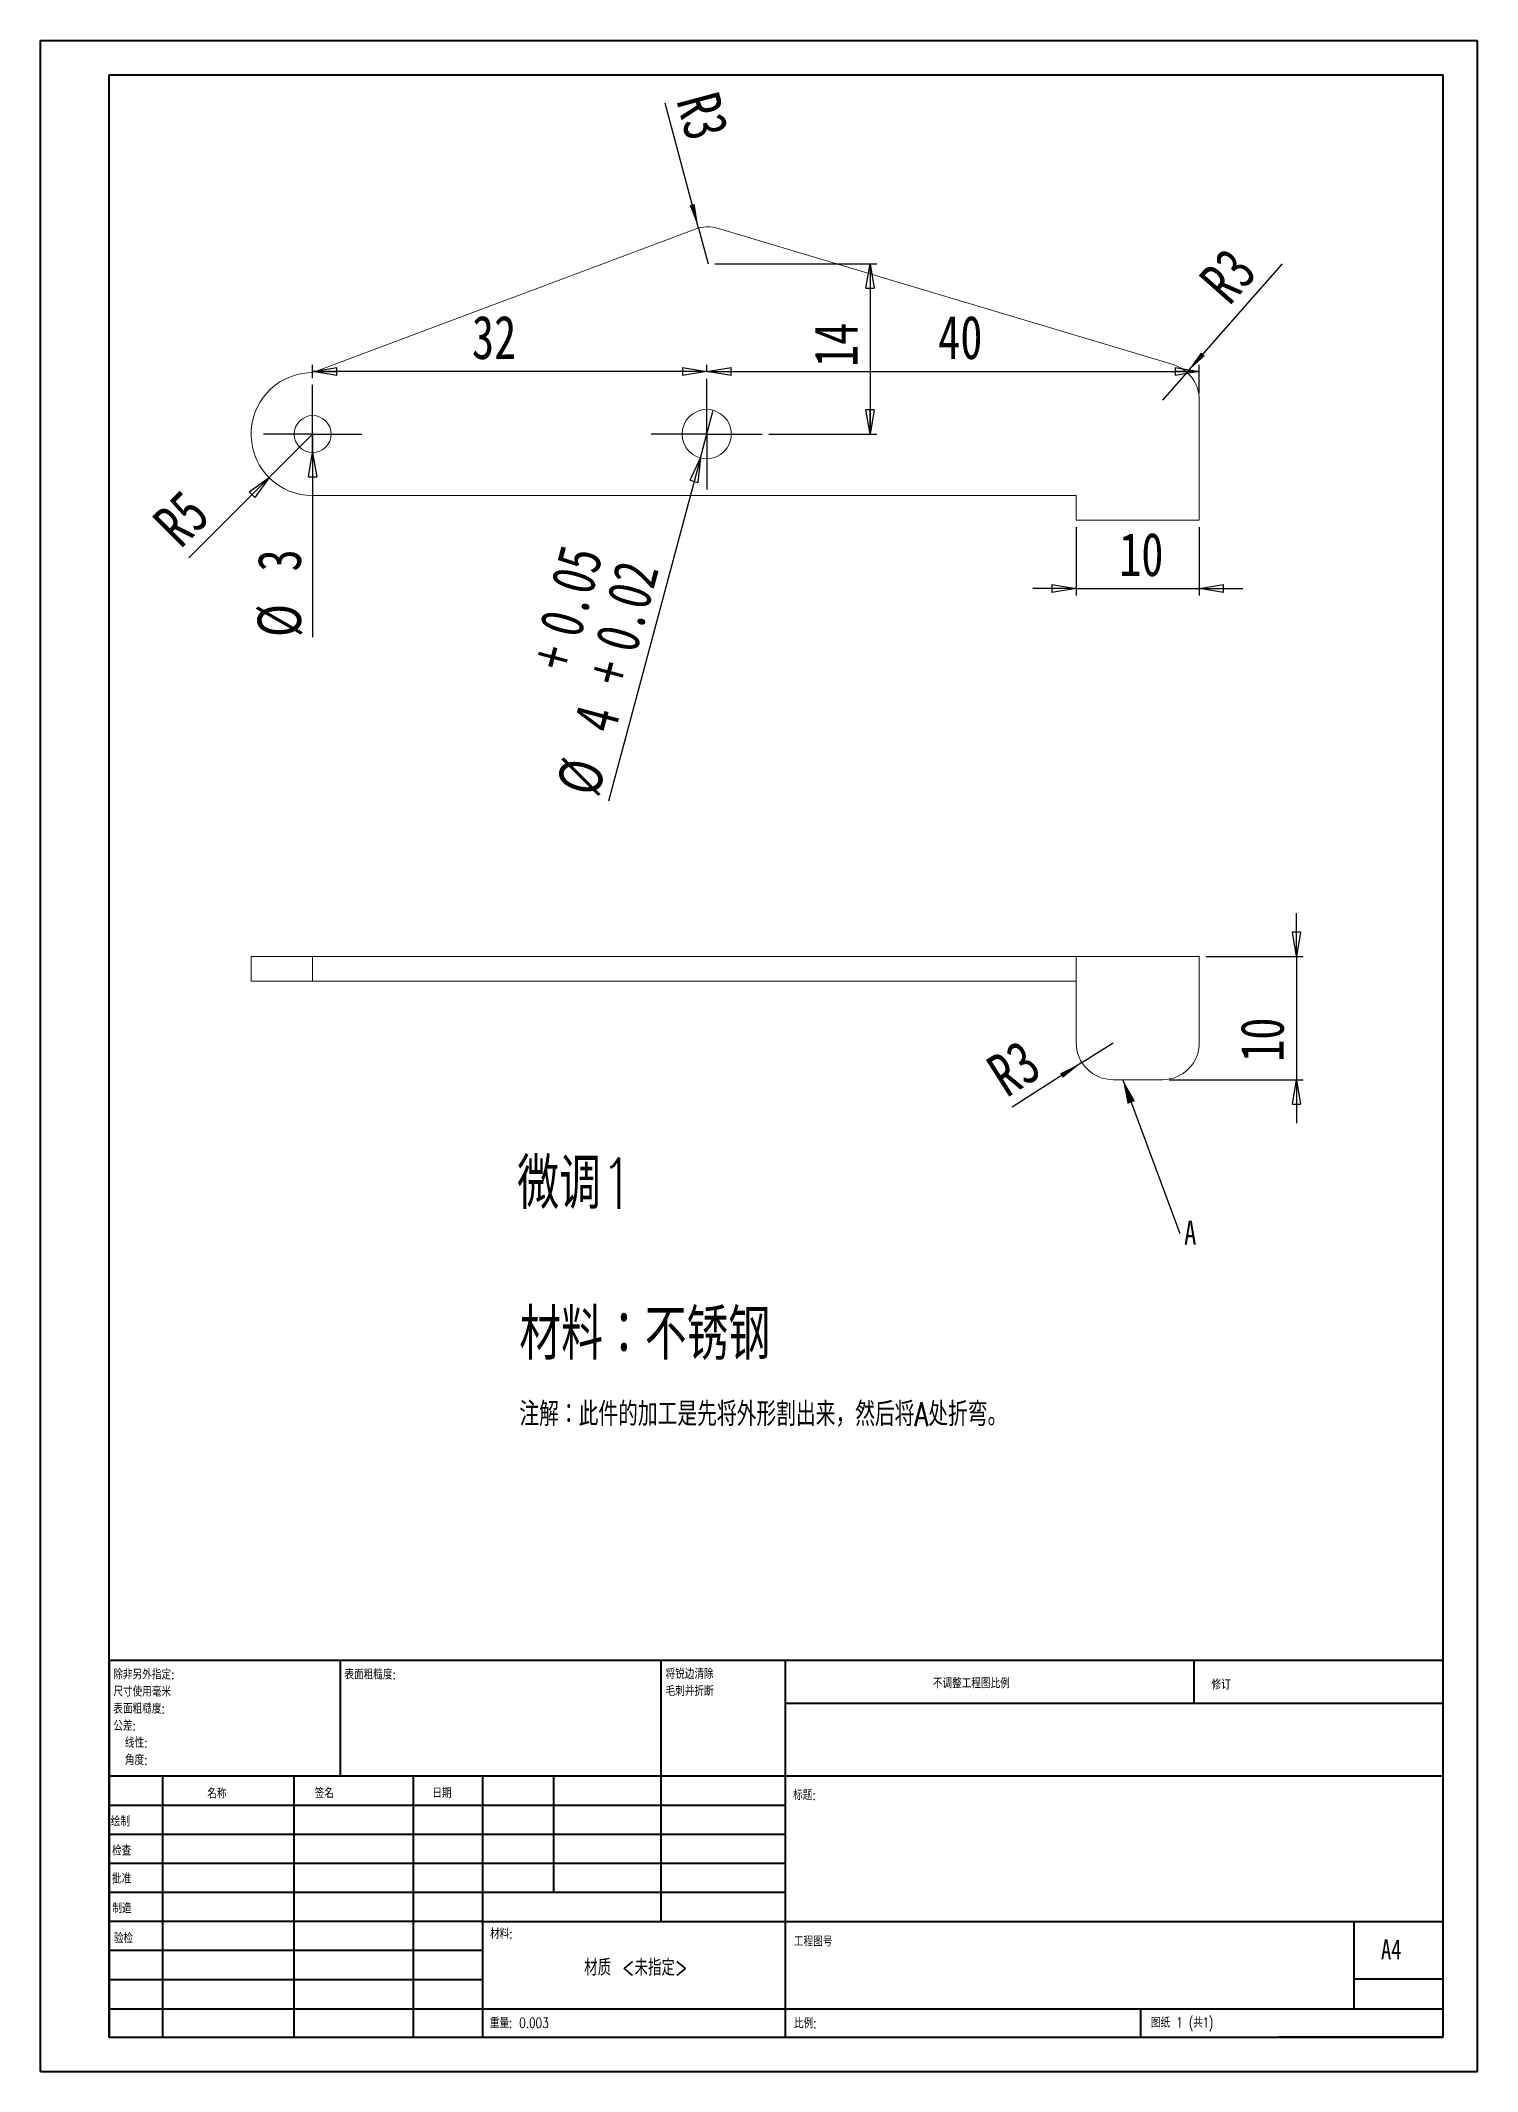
# Model space of a CAD drawing. Header units: millimetres. Extents: x 0 to 210, y 0 to 297.
import ezdxf

# ---------------------------------------------------------------- set-up
doc = ezdxf.new("R2010")
doc.units = ezdxf.units.MM
doc.layers.add('FORMAT', color=7, linetype='Continuous')
doc.styles.add('SLDTEXTSTYLE0', font='TXT', dxfattribs={"width": 0.75, "bigfont": 'bigfont'})
doc.styles.add('SLDTEXTSTYLE1', font='TXT', dxfattribs={"width": 0.75})
doc.styles.add('SLDTEXTSTYLE2', font='TXT', dxfattribs={"width": 0.694444, "bigfont": 'bigfont'})
doc.dimstyles.new('SLDDIMSTYLE0', dxfattribs={"dimtxt": 6.35, "dimasz": 3.556, "dimexe": 0, "dimexo": 0.0625, "dimgap": 1.5875, "dimtad": 1, "dimdec": 6, "dimlfac": 0.555556, "dimrnd": 1e-09, "dimzin": 12, "dimdsep": 46, "dimtxsty": 'SLDTEXTSTYLE1', "dimblk1": 'CLOSED', "dimblk2": 'CLOSED', "dimsah": 1, "dimcen": 0.09, "dimadec": 0, "dimazin": 3, "dimtfac": 1, "dimtofl": 0, "dimtmove": 0, "dimatfit": 3, "dimldrblk": 'CLOSED', "dimfxl": 0, "dimfrac": 2, "dimtolj": 1, "dimtzin": 12, "dimarcsym": 0})
doc.dimstyles.new('SLDDIMSTYLE1', dxfattribs={"dimtxt": 6.35, "dimasz": 3.556, "dimexe": 0, "dimexo": 0.0625, "dimgap": 1.5875, "dimtad": 1, "dimlfac": 0.555556, "dimrnd": 1e-09, "dimzin": 12, "dimdsep": 46, "dimtxsty": 'SLDTEXTSTYLE1', "dimblk1": 'CLOSED', "dimblk2": 'CLOSED', "dimsah": 1, "dimcen": 0, "dimadec": 0, "dimazin": 3, "dimtfac": 1, "dimtofl": 0, "dimtmove": 0, "dimatfit": 3, "dimldrblk": 'CLOSED', "dimfxl": 0, "dimfrac": 2, "dimtolj": 1, "dimtzin": 12, "dimarcsym": 0})
doc.dimstyles.new('SLDDIMSTYLE2', dxfattribs={"dimtxt": 6.35, "dimasz": 3.556, "dimexe": 0, "dimexo": 0.0625, "dimgap": 1.5875, "dimtad": 1, "dimlfac": 0.555556, "dimrnd": 1e-09, "dimzin": 12, "dimdsep": 46, "dimtxsty": 'SLDTEXTSTYLE1', "dimblk1": 'NONE', "dimblk2": 'CLOSED', "dimsah": 1, "dimcen": 0, "dimadec": 0, "dimazin": 3, "dimtol": 1, "dimtp": 0.05, "dimtm": -0.02, "dimtfac": 1, "dimtmove": 0, "dimatfit": 3, "dimldrblk": 'NONE', "dimfxl": 0, "dimfrac": 2, "dimtolj": 1, "dimarcsym": 0})
doc.dimstyles.new('SLDDIMSTYLE3', dxfattribs={"dimtxt": 6.35, "dimasz": 3.556, "dimexe": 0, "dimexo": 0.0625, "dimgap": 1.5875, "dimtad": 1, "dimlfac": 0.555556, "dimrnd": 1e-09, "dimzin": 12, "dimdsep": 46, "dimtxsty": 'SLDTEXTSTYLE1', "dimblk1": 'NONE', "dimblk2": 'CLOSED', "dimsah": 1, "dimcen": 0, "dimadec": 0, "dimazin": 3, "dimtfac": 1, "dimtmove": 0, "dimatfit": 3, "dimldrblk": 'NONE', "dimfxl": 0, "dimfrac": 2, "dimtolj": 1, "dimtzin": 12, "dimarcsym": 0})
doc.dimstyles.new('SLDDIMSTYLE4', dxfattribs={"dimtxt": 6.35, "dimasz": 3.556, "dimexe": 0, "dimexo": 0.0625, "dimgap": 1.5875, "dimtad": 1, "dimlfac": 0.555556, "dimrnd": 1e-09, "dimzin": 12, "dimdsep": 46, "dimtxsty": 'SLDTEXTSTYLE1', "dimsah": 1, "dimcen": 0, "dimadec": 0, "dimazin": 3, "dimtfac": 1, "dimtofl": 0, "dimtmove": 0, "dimatfit": 3, "dimfxl": 0, "dimfrac": 2, "dimtolj": 1, "dimtzin": 12, "dimarcsym": 0})
doc.dimstyles.new('SLDDIMSTYLE5', dxfattribs={"dimtxt": 6.35, "dimasz": 3.556, "dimexe": 0, "dimexo": 0.0625, "dimgap": 1.5875, "dimtad": 1, "dimdec": 6, "dimlfac": 0.555556, "dimrnd": 1e-09, "dimzin": 12, "dimdsep": 46, "dimtxsty": 'SLDTEXTSTYLE1', "dimblk1": 'CLOSED', "dimblk2": 'CLOSED', "dimsah": 1, "dimcen": 0.09, "dimadec": 0, "dimazin": 3, "dimtfac": 1, "dimtmove": 0, "dimatfit": 0, "dimldrblk": 'CLOSED', "dimfxl": 0, "dimfrac": 2, "dimtolj": 1, "dimtzin": 12, "dimarcsym": 0})
doc.dimstyles.new('SLDDIMSTYLE6', dxfattribs={"dimtxt": 0.18, "dimasz": 3.556, "dimexe": 0, "dimexo": 0.0625, "dimgap": 0, "dimtad": 0, "dimtih": 1, "dimtoh": 1, "dimdec": 0, "dimrnd": 1e-09, "dimzin": 0, "dimdsep": 46, "dimtxsty": 'Standard', "dimsah": 1, "dimcen": 0.09, "dimadec": 0, "dimazin": 0, "dimtfac": 3.556, "dimtdec": 0, "dimtofl": 0, "dimtmove": 0, "dimatfit": 3, "dimfxl": 0, "dimfrac": 2, "dimtolj": 1, "dimtzin": 0, "dimarcsym": 0})

# ---------------------------------------------------------------- blocks, each defined once
blk = doc.blocks.new('SW_NOTE_0')
at = {"color": 0, "linetype": 'Continuous', "lineweight": 0, "char_height": 1.5, "attachment_point": 1, "style": 'SLDTEXTSTYLE0'}
for s, insert in [('\\M+18FAB锐边\\M+190B4\\M+18F9C', (0, 1.93)), ('\\M+196D1\\M+18E68\\M+19BF3\\M+190DC\\M+19266', (0, -0.57))]:
    blk.add_mtext(s, dxfattribs=dict(at, insert=insert))
blk = doc.blocks.new('SW_NOTE_1')
at = {"color": 0, "linetype": 'Continuous', "lineweight": 0, "char_height": 1.5, "attachment_point": 1, "style": 'SLDTEXTSTYLE0'}
for s, insert in [('\\M+18F9C\\M+194F1另\\M+18A4F\\M+18E77\\M+192E8:', (0, 1.93)), ('\\M+1955C\\M+196CA\\M+19165糙\\M+19378:', (0, -3.07)), ('\\M+18EDA\\M+190A1\\M+18E67\\M+19770\\M+19F7C\\M+195C4', (0, -0.57)), ('\\M+18CF6\\M+18DB7:', (0, -5.57)), ('线\\M+190AB:', (1.69, -8.07)), ('\\M+18A70\\M+19378:', (1.69, -10.57))]:
    blk.add_mtext(s, dxfattribs=dict(at, insert=insert))
blk = doc.blocks.new('_CLOSED')
at = {"color": 0, "linetype": 'ByBlock', "lineweight": -2}
for p, q in [((-1, 0.166667), (0, 0)), ((-1, 0.166667), (-1, -0.166667)), ((0, 0), (-1, -0.166667)), ((0, 0), (-1, 0))]:
    blk.add_line(p, q, dxfattribs=at)
blk = doc.blocks.new('_D')
at = {"layer": 'FORMAT'}
for p, q in [((39.84, 247.87), (39.84, 249.82)), ((97.44, 248.77), (97.44, 249.82)), ((97.44, 248.82), (39.84, 248.82))]:
    blk.add_line(p, q, dxfattribs=at)
at = {"layer": 'FORMAT', "xscale": 3.556, "yscale": 3.556, "rotation": 180.0000000000004}
blk.add_blockref('_CLOSED', (39.84, 248.82, -1.62), dxfattribs=at)
at = {"layer": 'FORMAT', "xscale": 3.556, "yscale": 3.556}
blk.add_blockref('_CLOSED', (97.44, 248.82, -1.62), dxfattribs=at)
at = {"layer": 'FORMAT', "insert": (63.12, 257), "char_height": 6.35, "attachment_point": 1, "style": 'SLDTEXTSTYLE1'}
blk.add_mtext('32', dxfattribs=at)
blk = doc.blocks.new('_D_1')
at = {"layer": 'FORMAT'}
for p, q in [((97.44, 248.77), (97.44, 249.82)), ((169.44, 245.65), (169.44, 249.82)), ((97.44, 248.82), (169.44, 248.82))]:
    blk.add_line(p, q, dxfattribs=at)
at = {"layer": 'FORMAT', "xscale": 3.556, "yscale": 3.556, "rotation": 180.0000000000004}
blk.add_blockref('_CLOSED', (97.44, 248.82, -1.62), dxfattribs=at)
at = {"layer": 'FORMAT', "xscale": 3.556, "yscale": 3.556}
blk.add_blockref('_CLOSED', (169.44, 248.82, -1.62), dxfattribs=at)
at = {"layer": 'FORMAT', "insert": (131.26, 257), "char_height": 6.35, "attachment_point": 1, "style": 'SLDTEXTSTYLE1'}
blk.add_mtext('40', dxfattribs=at)
blk = doc.blocks.new('_D_2')
at = {"layer": 'FORMAT'}
for q in [(39.84, 239.67), (21.75, 221.58)]:
    blk.add_line((33.48, 233.31), q, dxfattribs=at)
at = {"layer": 'FORMAT', "xscale": 3.556, "yscale": 3.556, "rotation": 45.00000000000009}
blk.add_blockref('_CLOSED', (33.48, 233.31, -1.62), dxfattribs=at)
at = {"layer": 'FORMAT', "insert": (16.06, 227.27), "char_height": 6.35, "attachment_point": 1, "rotation": 45, "style": 'SLDTEXTSTYLE1'}
blk.add_mtext('R5', dxfattribs=at)
blk = doc.blocks.new('_D_3')
at = {"layer": 'FORMAT'}
for q in [(98.37, 243.15), (83.06, 185.99)]:
    blk.add_line((96.51, 236.19), q, dxfattribs=at)
at = {"layer": 'FORMAT', "xscale": 3.556, "yscale": 3.556, "rotation": 75.00000000000014}
blk.add_blockref('_CLOSED', (96.51, 236.19, -1.62), dxfattribs=at)
at = {"layer": 'FORMAT', "char_height": 6.35, "attachment_point": 1, "rotation": 75, "style": 'SLDTEXTSTYLE1'}
for s, insert in [('0.05', (72.8, 211.25)), ('0.02', (80.98, 209.06)), ('+', (71.47, 206.3)), ('+', (79.65, 204.1)), ('4', (77.83, 197.31)), ('%%c', (75.35, 188.05))]:
    blk.add_mtext(s, dxfattribs=dict(at, insert=insert))
blk = doc.blocks.new('_NONE')
blk = doc.blocks.new('_D_4')
at = {"layer": 'FORMAT'}
for q in [(39.84, 242.37), (39.84, 209.99)]:
    blk.add_line((39.84, 236.97), q, dxfattribs=at)
at = {"layer": 'FORMAT', "xscale": 3.556, "yscale": 3.556, "rotation": 90.00000000000026}
blk.add_blockref('_CLOSED', (39.84, 236.97, -1.62), dxfattribs=at)
at = {"layer": 'FORMAT', "char_height": 6.35, "attachment_point": 1, "rotation": 90, "style": 'SLDTEXTSTYLE1'}
for s, insert in [('3', (31.78, 219.58)), ('%%c', (31.78, 209.99))]:
    blk.add_mtext(s, dxfattribs=dict(at, insert=insert))
blk = doc.blocks.new('_D_5')
at = {"layer": 'FORMAT'}
for q in [(91.34, 288.05), (97.63, 264.57)]:
    blk.add_line((96.23, 269.79), q, dxfattribs=at)
blk.add_solid([(96.23, 269.79), (95.68, 273.32), (94.95, 273.13)], dxfattribs=at)
at = {"layer": 'FORMAT', "insert": (99.1, 290.13), "char_height": 6.35, "attachment_point": 1, "rotation": 285, "style": 'SLDTEXTSTYLE1'}
blk.add_mtext('R3', dxfattribs=at)
blk = doc.blocks.new('_D_6')
at = {"layer": 'FORMAT'}
for p, q in [((98.63, 264.57), (122.31, 264.57)), ((121.31, 264.57), (121.31, 239.67)), ((106.54, 239.67), (122.31, 239.67))]:
    blk.add_line(p, q, dxfattribs=at)
at = {"layer": 'FORMAT', "xscale": 3.556, "yscale": 3.556}
for p, rotation in [((121.31, 264.57, -1.62), 90.0000000000004), ((121.31, 239.67, -1.62), 270.0000000000004)]:
    blk.add_blockref('_CLOSED', p, dxfattribs=dict(at, rotation=rotation))
at = {"layer": 'FORMAT', "insert": (113.13, 249.48), "char_height": 6.35, "attachment_point": 1, "rotation": 90, "style": 'SLDTEXTSTYLE1'}
blk.add_mtext('14', dxfattribs=at)
blk = doc.blocks.new('_D_7')
at = {"layer": 'FORMAT'}
for p, q in [((151.44, 226.07), (151.44, 216.07)), ((169.44, 226.07), (169.44, 216.07)), ((151.44, 217.07), (145.09, 217.07)), ((151.44, 217.07), (169.44, 217.07)), ((169.44, 217.07), (175.79, 217.07))]:
    blk.add_line(p, q, dxfattribs=at)
at = {"layer": 'FORMAT', "xscale": 3.556, "yscale": 3.556}
blk.add_blockref('_CLOSED', (151.44, 217.07, -1.62), dxfattribs=at)
at = {"layer": 'FORMAT', "xscale": 3.556, "yscale": 3.556, "rotation": 180.0000000000004}
blk.add_blockref('_CLOSED', (169.44, 217.07, -1.62), dxfattribs=at)
at = {"layer": 'FORMAT', "insert": (157.72, 225.26), "char_height": 6.35, "attachment_point": 1, "style": 'SLDTEXTSTYLE1'}
blk.add_mtext('10', dxfattribs=at)
blk = doc.blocks.new('_D_8')
at = {"layer": 'FORMAT'}
for q in [(181.61, 264.55), (164.04, 244.65)]:
    blk.add_line((167.61, 248.7), q, dxfattribs=at)
blk.add_solid([(167.61, 248.7), (170.25, 251.11), (169.68, 251.62)], dxfattribs=at)
at = {"layer": 'FORMAT', "insert": (169.06, 262.51), "char_height": 6.35, "attachment_point": 1, "rotation": 48.5504, "style": 'SLDTEXTSTYLE1'}
blk.add_mtext('R3', dxfattribs=at)
blk = doc.blocks.new('SW_CENTERMARKSYMBOL_0')
at = {"layer": 'FORMAT', "color": 0}
for p, q in [((0, 4.5), (0, 7.2)), ((0, 0), (0, 4.5)), ((-4.5, 0), (-7.2, 0)), ((0, 0), (-4.5, 0)), ((0, 0), (0, -4.5)), ((0, 0), (4.5, 0)), ((4.5, 0), (7.2, 0)), ((0, -4.5), (0, -7.2))]:
    blk.add_line(p, q, dxfattribs=at)
blk = doc.blocks.new('SW_CENTERMARKSYMBOL_1')
at = {"layer": 'FORMAT', "color": 0}
for p, q in [((0, 4.5), (0, 8.1)), ((0, 0), (0, 4.5)), ((-4.5, 0), (-8.1, 0)), ((0, 0), (-4.5, 0)), ((0, 0), (0, -4.5)), ((0, 0), (4.5, 0)), ((4.5, 0), (8.1, 0)), ((0, -4.5), (0, -8.1))]:
    blk.add_line(p, q, dxfattribs=at)
blk = doc.blocks.new('_D_9')
at = {"layer": 'FORMAT'}
for p, q in [((183.63, 163.25), (183.63, 169.6)), ((170.44, 163.25), (184.63, 163.25)), ((183.63, 163.25), (183.63, 145.25)), ((165.04, 145.25), (184.63, 145.25)), ((183.63, 145.25), (183.63, 138.9))]:
    blk.add_line(p, q, dxfattribs=at)
at = {"layer": 'FORMAT', "xscale": 3.556, "yscale": 3.556}
for p, rotation in [((183.63, 163.25, -9.72), 270.0000000000004), ((183.63, 145.25, -9.72), 90.0000000000004)]:
    blk.add_blockref('_CLOSED', p, dxfattribs=dict(at, rotation=rotation))
at = {"layer": 'FORMAT', "insert": (175.44, 147.86), "char_height": 6.35, "attachment_point": 1, "rotation": 90, "style": 'SLDTEXTSTYLE1'}
blk.add_mtext('10', dxfattribs=at)
blk = doc.blocks.new('_D_10')
at = {"layer": 'FORMAT'}
for q in [(156.84, 150.65), (142.08, 141.25)]:
    blk.add_line((152.28, 147.75), q, dxfattribs=at)
blk.add_solid([(152.28, 147.75), (149.08, 146.16), (149.49, 145.52)], dxfattribs=at)
at = {"layer": 'FORMAT', "insert": (137.86, 147.89), "char_height": 6.35, "attachment_point": 1, "rotation": 32.4706, "style": 'SLDTEXTSTYLE1'}
blk.add_mtext('R3', dxfattribs=at)
blk = doc.blocks.new('SW_NOTE_2')
at = {"color": 0, "linetype": 'Continuous', "lineweight": 0, "insert": (0.62, 1.88), "char_height": 3.5, "attachment_point": 1, "style": 'SLDTEXTSTYLE1'}
blk.add_mtext('A', dxfattribs=at)

msp = doc.modelspace()

# ---------------------------------------------------------------- linework, layer by layer
at = {"color": 7, "linetype": 'Continuous', "lineweight": 40}
for p, q in [((0.0788436, 0.2147802), (0.0788436, 297.2147802)), ((0.0788436, 297.2147802), (210.0788436, 297.2147802)), ((210.0788436, 0.2147802), (210.0788436, 297.2147802)), ((210.0788436, 292.2147802), (210.0788436, 297.2147802)), ((10.0788436, 292.2147802), (205.0788436, 292.2147802)), ((10.0788436, 5.2147802), (10.0788436, 292.2147802)), ((205.0788436, 5.2147802), (205.0788436, 292.2147802)), ((10.1108209, 60.3709273), (205.0788436, 60.3709273)), ((10.1108209, 60.3709273), (10.1108209, 5.1209273)), ((43.9108209, 43.3709273), (43.9108209, 60.3709273)), ((90.7108209, 60.3709273), (90.7108209, 22.1209273)), ((108.9108209, 60.3709273), (108.9108209, 5.1209273)), ((168.6788436, 54.0897802), (168.6788436, 60.4647802)), ((205.0788436, 53.9959273), (108.9108209, 53.9959273)), ((205.0788436, 43.3709273), (10.1108209, 43.3709273)), ((17.9108209, 43.3709273), (17.9108209, 5.1209273)), ((37.1017733, 43.3709273), (37.1017733, 5.1209273)), ((54.5097471, 43.3709273), (54.5097471, 5.1209273)), ((64.7108209, 5.1209273), (64.7108209, 43.3709273)), ((75.1108209, 26.3709273), (75.1108209, 43.3709273)), ((108.9108209, 39.1209273), (10.1108209, 39.1209273)), ((108.9108209, 34.8709273), (10.1108209, 34.8709273)), ((108.9108209, 30.6209273), (10.1108209, 30.6209273)), ((108.9108209, 26.3709273), (10.1108209, 26.3709273)), ((64.7108209, 22.1209273), (10.1108209, 22.1209273)), ((64.7108209, 22.1209273), (205.0788436, 22.1209273)), ((192.0788436, 9.4647802), (192.0788436, 22.2147802)), ((64.7108209, 17.8708553), (10.1108209, 17.8708553)), ((64.7108209, 13.6209273), (10.1108209, 13.6209273)), ((205.0788436, 13.7147802), (192.0788436, 13.7147802)), ((10.1108209, 9.3709273), (205.0788436, 9.3709273)), ((160.8788436, 5.2147802), (160.8788436, 9.4647802)), ((10.0788436, 5.2147802), (205.0788436, 5.2147802)), ((205.0788436, 5.2147802), (180.9883118, 5.2147802)), ((0.0788436, 0.2147802), (210.0788436, 0.2147802))]:
    msp.add_line(p, q, dxfattribs=at)
at = {"color": 7, "linetype": 'Continuous', "lineweight": 15}
for p, q in [((95.735692, 269.6308845), (40.6468514, 248.9725693)), ((165.5916786, 249.8244964), (99.1834371, 269.7469689)), ((169.44, 227.07), (169.44, 244.6522345)), ((39.84, 230.67), (151.44, 230.67)), ((151.44, 230.67), (151.44, 227.07)), ((151.44, 227.07), (169.44, 227.07)), ((30.84, 163.2466433), (30.84, 159.6466433)), ((30.84, 163.2466433), (39.84, 163.2466433)), ((39.84, 163.2466433), (39.84, 159.6466433)), ((39.84, 163.2466433), (151.44, 163.2466433)), ((151.44, 150.6466433), (151.44, 163.2466433)), ((151.44, 163.2466433), (169.44, 163.2466433)), ((169.44, 150.6466433), (169.44, 163.2466433)), ((30.84, 159.6466433), (39.84, 159.6466433)), ((39.84, 159.6466433), (151.44, 159.6466433)), ((156.84, 145.2466433), (164.04, 145.2466433))]:
    msp.add_line(p, q, dxfattribs=at)
for centre, radius in [((39.84, 239.67), 2.7), ((97.44, 239.67), 3.6)]:
    msp.add_circle(centre, radius, dxfattribs=at)
for centre, radius, start, end in [((97.6317585, 264.5747069), 5.4, 73.300755766, 110.55604522), ((164.04, 244.6522345), 5.4, 0, 73.300755766), ((39.84, 239.67), 9, 94.337992976, 270), ((38.7507848, 254.0287468), 5.4, 274.337992976, 290.55604522), ((156.84, 150.6466433), 5.4, 180, 270), ((164.04, 150.6466433), 5.4, 270, 0)]:
    msp.add_arc(centre, radius, start, end, dxfattribs=at)

# ---------------------------------------------------------------- block references
at = {"color": 7, "linetype": 'Continuous', "lineweight": 0}
for name, p in [('SW_NOTE_2', (166.6014493, 122.7427536)), ('SW_NOTE_1', (10.7044897, 57.1082971)), ('SW_NOTE_0', (91.4200366, 57.1904169))]:
    msp.add_blockref(name, p, dxfattribs=at)
at = {"layer": 'FORMAT'}
for name, p in [('SW_CENTERMARKSYMBOL_0', (39.84, 239.67)), ('SW_CENTERMARKSYMBOL_1', (97.44, 239.67))]:
    msp.add_blockref(name, p, dxfattribs=at)

# ---------------------------------------------------------------- texts
at = {"color": 7, "linetype": 'Continuous', "lineweight": 0}
for s, insert, char_height, attachment_point, style in [('\\M+194F7调1', (69.7422898, 133.7502561), 7.40833333, 1, 'SLDTEXTSTYLE0'), ('\\M+18DDE\\M+197BF\\M+18146\\M+19573锈钢', (70.0523574, 111.6997498), 7.408333333, 1, 'SLDTEXTSTYLE0'), ('\\M+1928D\\M+189F0\\M+18146\\M+18D9F\\M+18C8F\\M+19349\\M+189C1\\M+18D48\\M+190A5\\M+190E6\\M+18FAB\\M+18A4F\\M+18C60\\M+18A84\\M+18F6F\\M+19788\\M+18143\\M+19152\\M+18D40\\M+18FABA处\\M+190DC\\M+19C5E\\M+18142', (70.0523574, 98.0972906), 3.5, 1, 'SLDTEXTSTYLE0'), ('\\M+1955C\\M+196CA\\M+19165糙\\M+19378:', (44.4821131, 59.0401993), 1.5, 1, 'SLDTEXTSTYLE0'), ('\\M+19573调\\M+190AE\\M+18D48\\M+192F6图\\M+194E4\\M+197E1', (130.4934841, 57.7477737), 1.5, 1, 'SLDTEXTSTYLE0'), ('\\M+18F43订', (171.2064253, 57.5496888), 1.5, 1, 'SLDTEXTSTYLE0'), ('\\M+196BC\\M+18FCC', (24.4330601, 41.6224099), 1.5, 1, 'SLDTEXTSTYLE0'), ('签\\M+196BC', (40.1444085, 41.6826836), 1.5, 1, 'SLDTEXTSTYLE0'), ('\\M+193FA\\M+18AFA', (57.3255229, 41.6971065), 1.5, 1, 'SLDTEXTSTYLE0'), ('标题:', (110.0670078, 41.3992615), 1.5, 1, 'SLDTEXTSTYLE0'), ('绘\\M+190A7', (10.3229702, 37.5506421), 1.5, 1, 'SLDTEXTSTYLE0'), ('检查', (10.5212898, 33.2753344), 1.5, 1, 'SLDTEXTSTYLE0'), ('\\M+194E1\\M+18F79', (10.5125433, 29.1852233), 1.5, 1, 'SLDTEXTSTYLE0'), ('\\M+190A7\\M+191A2', (10.5660074, 24.8546319), 1.5, 1, 'SLDTEXTSTYLE0'), ('\\M+18DDE\\M+197BF:', (65.7566832, 21.1069835), 1.5, 1, 'SLDTEXTSTYLE0'), ('验检', (10.7798638, 20.4705765), 1.5, 1, 'SLDTEXTSTYLE0'), ('\\M+18D48\\M+192F6图\\M+18D86', (110.184787, 19.9895651), 1.5, 1, 'SLDTEXTSTYLE0'), ('A4', (195.9998284, 19.5152247), 2.91041667, 1, 'SLDTEXTSTYLE1'), ('\\M+18DDE质 <\\M+196A2\\M+18E77\\M+192E8>', (87.0773183, 16.6064931), 2.38125, 2, 'SLDTEXTSTYLE0'), ('\\M+18F64\\M+197CA: 0.003', (65.728632, 8.0702392), 1.4986, 1, 'SLDTEXTSTYLE0'), ('\\M+194E4\\M+197E1:', (110.184787, 8.0210145), 1.5, 1, 'SLDTEXTSTYLE0'), ('图纸 1 (\\M+18BA41)', (162.357138, 8.1148674), 1.5, 1, 'SLDTEXTSTYLE2')]:
    msp.add_mtext(s, dxfattribs=dict(at, insert=insert, char_height=char_height, attachment_point=attachment_point, style=style))

# ---------------------------------------------------------------- dimensions: what is measured, and where the dimension line sits
at = {"layer": 'FORMAT'}
for center, mpoint, dimstyle, picture, middle in [((97.6317585, 264.5747069), (96.2341357, 269.7907064), 'SLDDIMSTYLE4', '_D_5', (92.4573353, 283.8859647)), ((164.04, 244.6522345), (167.6145895, 248.6997411), 'SLDDIMSTYLE4', '_D_8', (178.7221792, 261.2768605)), ((39.84, 239.67), (33.476039, 233.306039), 'SLDDIMSTYLE1', '_D_2', (24.8179539, 224.6479539)), ((156.84, 150.6466433), (152.284196, 147.7475659), 'SLDDIMSTYLE4', '_D_10', (145.5022018, 143.43186))]:
    dim = msp.add_radius_dim(center=center, mpoint=mpoint, dimstyle=dimstyle, dxfattribs=at)
    dim.commit()
    dim.dimension.update_dxf_attribs({"geometry": picture, "text_midpoint": middle, "dimtype": 164})
for base, p1, p2, dimstyle, picture, middle in [((121.3128873, 239.67), (97.6317585, 264.5747069), (105.54, 239.67), 'SLDDIMSTYLE0', '_D_6', (121.3128873, 254.167103)), ((183.6273037, 145.2466433), (169.44, 163.2466433), (164.04, 145.2466433), 'SLDDIMSTYLE5', '_D_9', (183.6273037, 152.5538093))]:
    dim = msp.add_linear_dim(base=base, p1=p1, p2=p2, angle=90, dimstyle=dimstyle, dxfattribs=at)
    dim.commit()
    dim.dimension.update_dxf_attribs({"geometry": picture, "text_midpoint": middle, "dimtype": 160})
for base, p1, p2, dimstyle, picture, middle in [((39.84, 248.8158691), (97.44, 247.77), (39.84, 246.87), 'SLDDIMSTYLE0', '_D', (67.8154849, 248.8158691)), ((169.44, 248.8158691), (97.44, 247.77), (169.44, 244.6522345), 'SLDDIMSTYLE0', '_D_1', (135.9514751, 248.8158691)), ((169.44, 217.07), (151.44, 227.07), (169.44, 227.07), 'SLDDIMSTYLE5', '_D_7', (162.4140488, 217.07))]:
    dim = msp.add_linear_dim(base=base, p1=p1, p2=p2, dimstyle=dimstyle, dxfattribs=at)
    dim.commit()
    dim.dimension.update_dxf_attribs({"geometry": picture, "text_midpoint": middle, "dimtype": 160})
for p1, p2, dimstyle, picture, middle in [((39.84, 242.37), (39.84, 236.97), 'SLDDIMSTYLE3', '_D_4', (39.84001, 216.576026)), ((98.3717486, 243.147333), (96.5082514, 236.192667), 'SLDDIMSTYLE2', '_D_3', (87.7558115, 203.528089))]:
    dim = msp.add_diameter_dim_2p(p1=p1, p2=p2, dimstyle=dimstyle, dxfattribs=at)
    dim.commit()
    dim.dimension.update_dxf_attribs({"geometry": picture, "text_midpoint": middle, "dimtype": 163})

# ---------------------------------------------------------------- leaders
at = {"color": 7, "linetype": 'Continuous', "lineweight": 0}
msp.add_leader([(158.260475, 145.2466433), (166.6014493, 122.7427536)], dimstyle='SLDDIMSTYLE6', dxfattribs=at)

doc.saveas('drawing.dxf')
